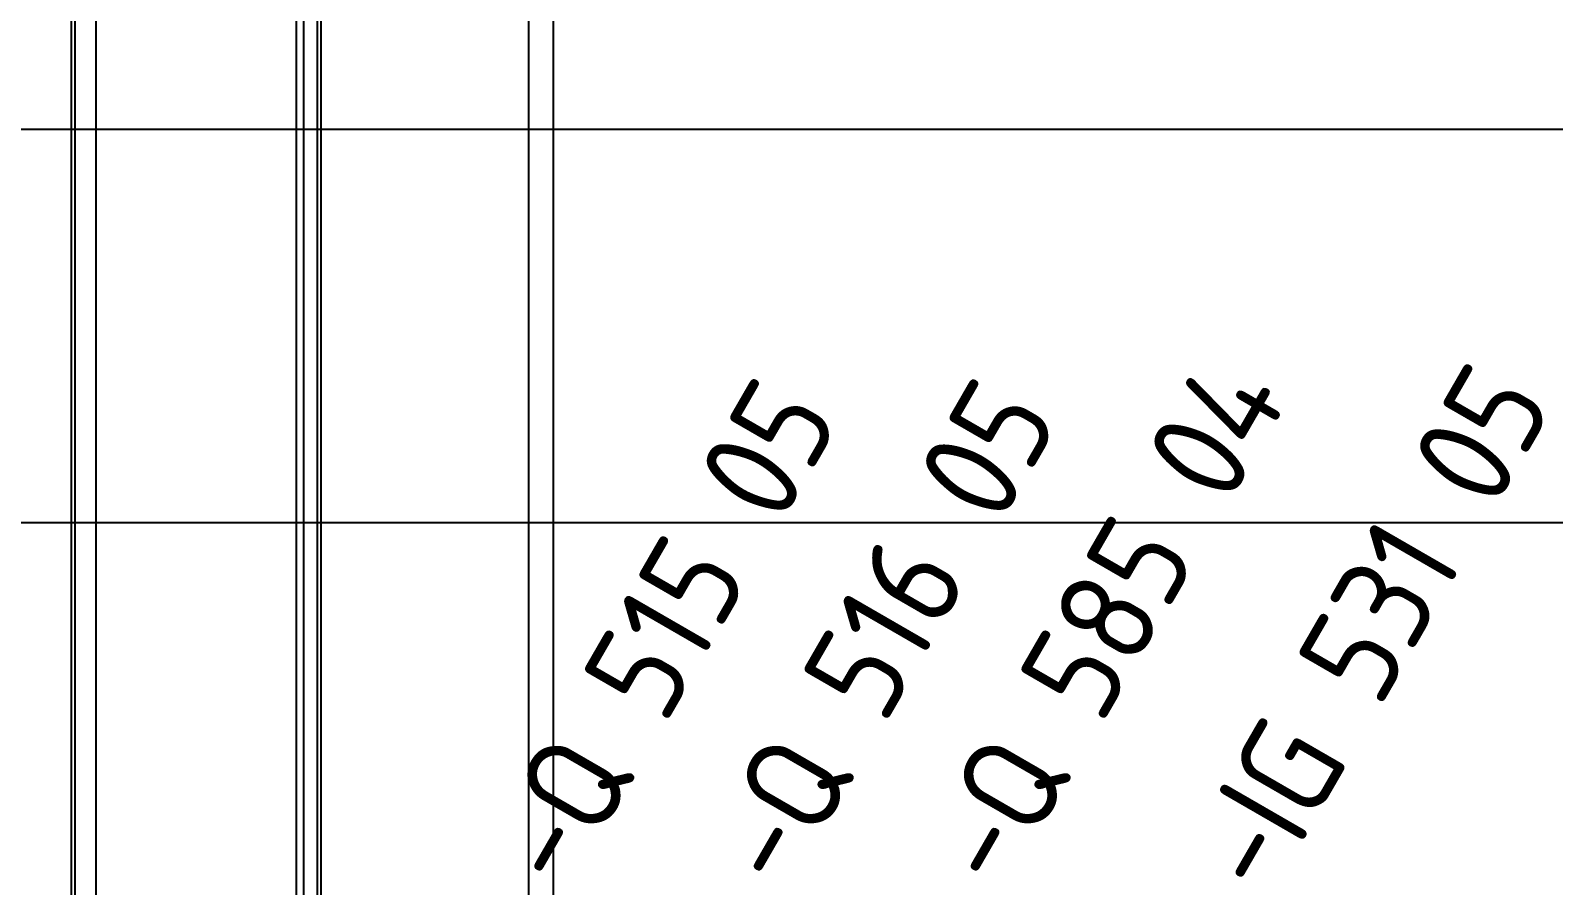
# Model space of a CAD drawing. Header units: millimetres. Extents: x 0 to 69574, y -5 to 41746.
# Drawn here: x 31938.1 to 32247.8, y 12365.6 to 12539.5 of the extents above; entities that cross this region are included whole.
import ezdxf
from ezdxf.enums import TextEntityAlignment as Align

# ---------------------------------------------------------------- set-up
doc = ezdxf.new("R2010")
doc.units = ezdxf.units.MM
doc.layers.add('! NO PLOT !', color=7, linetype='Continuous', true_color=0xff75dd, plot=False)
doc.layers.add('000-PI-Oprema', color=30, linetype='Continuous', lineweight=5)
for name, color, linetype in [('000-PI-ORMAR', 2, 'Continuous'), ('000-PI_TEXT', 7, 'Continuous'), ('002-PI-Kabelska kanalica', 150, 'Continuous')]:
    doc.layers.add(name, color=color, linetype=linetype)
doc.styles.add('PI0', font='isocpeur.ttf', dxfattribs={"width": 0.9})

# ---------------------------------------------------------------- blocks, each defined once
blk = doc.blocks.new('poveznica montaznih ploca 2100mm')
at = {"layer": '! NO PLOT !'}
for p, q in [((59472.54, 55742.17), (59472.54, 53847.74)), ((59477.54, 55740.77), (59477.54, 53837.74)), ((59565.54, 55740.77), (59565.54, 53837.74)), ((59570.54, 55742.17), (59570.54, 53847.74))]:
    blk.add_line(p, q, dxfattribs=at)
blk = doc.blocks.new('*U1218')
at = {"layer": '002-PI-Kabelska kanalica'}
for p, q in [((-20, -100), (-20, 1388)), ((60, -100), (60, 1388))]:
    blk.add_line(p, q, dxfattribs=at)
blk = doc.blocks.new('800mm bez ploce')
at = {"layer": '000-PI-ORMAR'}
for p, q in [((47129.52, 47274.57), (47129.52, 45290.07)), ((47126.01, 47254.07), (47126.01, 45303.07)), ((47128.73, 47254.07), (47128.73, 45303.07))]:
    blk.add_line(p, q, dxfattribs=at)

msp = doc.modelspace()

# ---------------------------------------------------------------- linework, layer by layer
at = {"layer": '000-PI-ORMAR'}
for p, q in [((31992.138, 12761.404), (31992.138, 10776.904)), ((31993.638, 12761.404), (31993.638, 10776.904)), ((31993.65, 10776.904), (31993.65, 12761.404)), ((31993.638, 12740.904), (31993.638, 10789.904)), ((31993.638, 12740.904), (31993.638, 10789.904)), ((31947.138, 12709.404), (31947.138, 10819.404))]:
    msp.add_line(p, q, dxfattribs=at)

# ---------------------------------------------------------------- block references
at = {"layer": '! NO PLOT !'}
msp.add_blockref('poveznica montaznih ploca 2100mm', (-27526.161, -43031.862), dxfattribs=at)
at = {"rotation": 270}
msp.add_blockref('*U1218', (31748.138, 12499.404), dxfattribs=at)
at = {"layer": '000-PI-Oprema', "ltscale": 0.25}
msp.add_blockref('800mm bez ploce', (-15132.372, -34513.162), dxfattribs=at)

# ---------------------------------------------------------------- texts
at = {"layer": '000-PI_TEXT', "style": 'PI0', "width": 0.9}
for s, p in [('-IG 531 05', (32181.188, 12367.494)), ('-Q 515 05', (32038.597, 12368.75)), ('-Q 516 05', (32083.232, 12368.75)), ('-Q 585 04', (32127.332, 12368.75))]:
    msp.add_text(s, height=20, rotation=60, dxfattribs=at).set_placement(p, align=Align.MIDDLE_LEFT)

doc.saveas('drawing.dxf')
